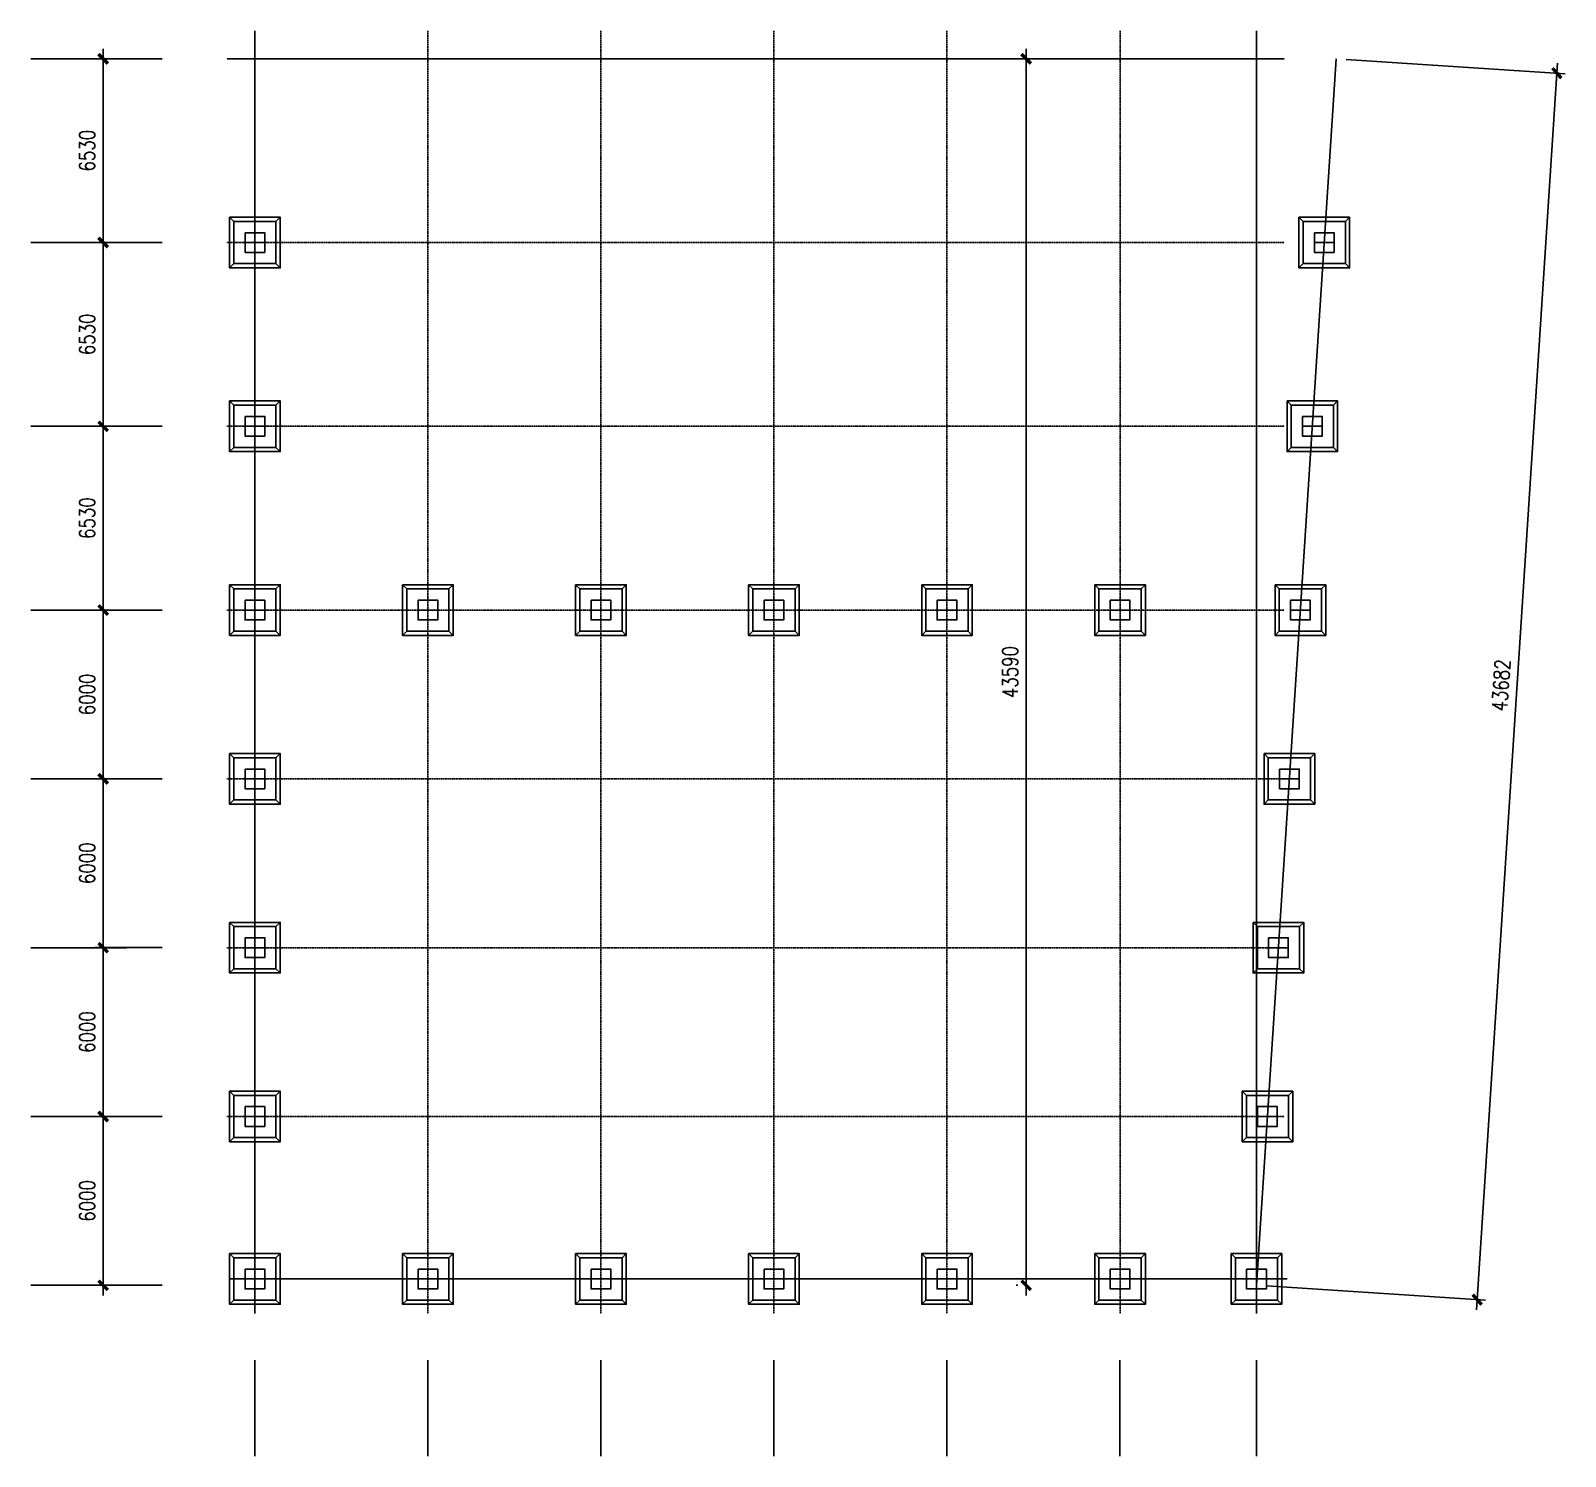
# Model space of a CAD drawing. Header units: millimetres. Extents: x -300006 to 582436, y -239689 to 0.
# Drawn here: x -249093 to -194550, y -236036 to -185369 of the extents above; entities that cross this region are included whole.
import ezdxf

# ---------------------------------------------------------------- set-up
doc = ezdxf.new("R2010")
doc.units = ezdxf.units.MM
doc.linetypes.add('DASH', pattern=[0.35, 0.25, -0.1])
doc.linetypes.add('DOTE', pattern=[2.42, 2, -0.2, 0.02, -0.2])
doc.layers.add('DOTE', color=252, linetype='DOTE')
doc.styles.add('DIM_FONT', font='SIMPLEX.shx', dxfattribs={"width": 0.8})
doc.dimstyles.new('WGH', dxfattribs={"dimscale": 1.2, "dimtxt": 450, "dimasz": 2, "dimexe": 250, "dimexo": 300, "dimgap": 250, "dimtad": 1, "dimdec": 0, "dimzin": 0, "dimdsep": 46, "dimtxsty": 'DIM_FONT', "dimblk1": '_DIMX', "dimblk2": '_DIMX', "dimsah": 1, "dimcen": 0.09, "dimclrd": 3, "dimclre": 3, "dimclrt": 7, "dimadec": 0, "dimazin": 0, "dimtfac": 1, "dimtdec": 0, "dimtix": 1, "dimtmove": 2, "dimatfit": 3, "dimldrblk": '_DIMX', "dimfxl": 250, "dimtolj": 1, "dimtzin": 0, "dimarcsym": 0})

# ---------------------------------------------------------------- blocks, each defined once
blk = doc.blocks.new('_DIMX')
blk.add_line((-150, 0), (150, 0))
at = {"const_width": 50}
blk.add_lwpolyline([(-70, -70), (70, 70)], dxfattribs=at)
blk = doc.blocks.new('*D367')
at = {"color": 3, "lineweight": -2, "transparency": 16777216}
for p, q in [((-202333, -186393), (-194550, -186898)), ((-197682, -230467), (-194849, -186881)), ((-205167, -229983), (-197383, -230488))]:
    blk.add_line(p, q, dxfattribs=at)
at = {"layer": 'Defpoints', "color": 0, "transparency": 16777216}
for p in [(-202692, -186369), (-194849, -186879), (-205526, -229959)]:
    blk.add_point(p, dxfattribs=at)
at = {"color": 3, "lineweight": -2, "transparency": 16777216, "xscale": 2.4, "yscale": 2.4, "zscale": 2.4}
for p, rotation in [((-194849, -186879), 86.28100602684195), ((-197682, -230469), 266.2810060268419)]:
    blk.add_blockref('_DIMX', p, dxfattribs=dict(at, rotation=rotation))
at = {"color": 7, "transparency": 16777216, "insert": (-196835, -208637), "char_height": 540, "attachment_point": 5, "rotation": 86.281, "style": 'DIM_FONT'}
blk.add_mtext('\\A1;43682', dxfattribs=at)
blk = doc.blocks.new('*D368')
at = {"color": 3, "lineweight": -2, "transparency": 16777216}
for p, q in [((-213711, -229957), (-213711, -186372)), ((-213351, -186369), (-213411, -186369)), ((-214071, -229959), (-214011, -229959))]:
    blk.add_line(p, q, dxfattribs=at)
at = {"layer": 'Defpoints', "color": 0, "transparency": 16777216}
for p in [(-213711, -186369), (-213711, -186369), (-213711, -229959)]:
    blk.add_point(p, dxfattribs=at)
at = {"color": 3, "lineweight": -2, "transparency": 16777216, "xscale": 2.4, "yscale": 2.4, "zscale": 2.4}
for p, rotation in [((-213711, -186369), 90), ((-213711, -229959), 270)]:
    blk.add_blockref('_DIMX', p, dxfattribs=dict(at, rotation=rotation))
at = {"color": 7, "transparency": 16777216, "insert": (-214281, -208164), "char_height": 540, "attachment_point": 5, "rotation": 90, "style": 'DIM_FONT'}
blk.add_mtext('\\A1;43590', dxfattribs=at)
blk = doc.blocks.new('*D443')
at = {"color": 3, "lineweight": -2, "transparency": 16777216}
for p, q in [((-244425, -186369), (-246816, -186369)), ((-246516, -186372), (-246516, -192897)), ((-244425, -192899), (-246816, -192899))]:
    blk.add_line(p, q, dxfattribs=at)
at = {"layer": 'Defpoints', "color": 0, "transparency": 16777216}
for p in [(-244065, -186369), (-246516, -192899), (-244065, -192899)]:
    blk.add_point(p, dxfattribs=at)
at = {"color": 3, "lineweight": -2, "transparency": 16777216, "xscale": 2.4, "yscale": 2.4, "zscale": 2.4}
for p, rotation in [((-246516, -186369), 90), ((-246516, -192899), 270)]:
    blk.add_blockref('_DIMX', p, dxfattribs=dict(at, rotation=rotation))
at = {"color": 7, "transparency": 16777216, "insert": (-247086, -189634), "char_height": 540, "attachment_point": 5, "rotation": 90, "style": 'DIM_FONT'}
blk.add_mtext('\\A1;6530', dxfattribs=at)
blk = doc.blocks.new('*D444')
at = {"color": 3, "lineweight": -2, "transparency": 16777216}
for p, q in [((-244425, -192899), (-246816, -192899)), ((-246516, -192902), (-246516, -199427)), ((-244425, -199429), (-246816, -199429))]:
    blk.add_line(p, q, dxfattribs=at)
at = {"layer": 'Defpoints', "color": 0, "transparency": 16777216}
for p in [(-244065, -192899), (-246516, -199429), (-244065, -199429)]:
    blk.add_point(p, dxfattribs=at)
at = {"color": 3, "lineweight": -2, "transparency": 16777216, "xscale": 2.4, "yscale": 2.4, "zscale": 2.4}
for p, rotation in [((-246516, -192899), 90), ((-246516, -199429), 270)]:
    blk.add_blockref('_DIMX', p, dxfattribs=dict(at, rotation=rotation))
at = {"color": 7, "transparency": 16777216, "insert": (-247086, -196164), "char_height": 540, "attachment_point": 5, "rotation": 90, "style": 'DIM_FONT'}
blk.add_mtext('\\A1;6530', dxfattribs=at)
blk = doc.blocks.new('*D445')
at = {"color": 3, "lineweight": -2, "transparency": 16777216}
for p, q in [((-244425, -199429), (-246816, -199429)), ((-246516, -199432), (-246516, -205957)), ((-244425, -205959), (-246816, -205959))]:
    blk.add_line(p, q, dxfattribs=at)
at = {"layer": 'Defpoints', "color": 0, "transparency": 16777216}
for p in [(-244065, -199429), (-246516, -205959), (-244065, -205959)]:
    blk.add_point(p, dxfattribs=at)
at = {"color": 3, "lineweight": -2, "transparency": 16777216, "xscale": 2.4, "yscale": 2.4, "zscale": 2.4}
for p, rotation in [((-246516, -199429), 90), ((-246516, -205959), 270)]:
    blk.add_blockref('_DIMX', p, dxfattribs=dict(at, rotation=rotation))
at = {"color": 7, "transparency": 16777216, "insert": (-247086, -202694), "char_height": 540, "attachment_point": 5, "rotation": 90, "style": 'DIM_FONT'}
blk.add_mtext('\\A1;6530', dxfattribs=at)
blk = doc.blocks.new('*D446')
at = {"color": 3, "lineweight": -2, "transparency": 16777216}
for p, q in [((-244425, -205959), (-246816, -205959)), ((-246516, -205962), (-246516, -211957)), ((-244425, -211959), (-246816, -211959))]:
    blk.add_line(p, q, dxfattribs=at)
at = {"layer": 'Defpoints', "color": 0, "transparency": 16777216}
for p in [(-244065, -205959), (-246516, -211959), (-244065, -211959)]:
    blk.add_point(p, dxfattribs=at)
at = {"color": 3, "lineweight": -2, "transparency": 16777216, "xscale": 2.4, "yscale": 2.4, "zscale": 2.4}
for p, rotation in [((-246516, -205959), 90), ((-246516, -211959), 270)]:
    blk.add_blockref('_DIMX', p, dxfattribs=dict(at, rotation=rotation))
at = {"color": 7, "transparency": 16777216, "insert": (-247086, -208959), "char_height": 540, "attachment_point": 5, "rotation": 90, "style": 'DIM_FONT'}
blk.add_mtext('\\A1;6000', dxfattribs=at)
blk = doc.blocks.new('*D447')
at = {"color": 3, "lineweight": -2, "transparency": 16777216}
for p, q in [((-244425, -211959), (-246816, -211959)), ((-246516, -211962), (-246516, -217957)), ((-244425, -217959), (-246816, -217959))]:
    blk.add_line(p, q, dxfattribs=at)
at = {"layer": 'Defpoints', "color": 0, "transparency": 16777216}
for p in [(-244065, -211959), (-246516, -217959), (-244065, -217959)]:
    blk.add_point(p, dxfattribs=at)
at = {"color": 3, "lineweight": -2, "transparency": 16777216, "xscale": 2.4, "yscale": 2.4, "zscale": 2.4}
for p, rotation in [((-246516, -211959), 90), ((-246516, -217959), 270)]:
    blk.add_blockref('_DIMX', p, dxfattribs=dict(at, rotation=rotation))
at = {"color": 7, "transparency": 16777216, "insert": (-247086, -214959), "char_height": 540, "attachment_point": 5, "rotation": 90, "style": 'DIM_FONT'}
blk.add_mtext('\\A1;6000', dxfattribs=at)
blk = doc.blocks.new('*D448')
at = {"color": 3, "lineweight": -2, "transparency": 16777216}
for p, q in [((-244425, -217959), (-246816, -217959)), ((-246516, -217962), (-246516, -223957)), ((-244425, -223959), (-246816, -223959))]:
    blk.add_line(p, q, dxfattribs=at)
at = {"layer": 'Defpoints', "color": 0, "transparency": 16777216}
for p in [(-244065, -217959), (-246516, -223959), (-244065, -223959)]:
    blk.add_point(p, dxfattribs=at)
at = {"color": 3, "lineweight": -2, "transparency": 16777216, "xscale": 2.4, "yscale": 2.4, "zscale": 2.4}
for p, rotation in [((-246516, -217959), 90), ((-246516, -223959), 270)]:
    blk.add_blockref('_DIMX', p, dxfattribs=dict(at, rotation=rotation))
at = {"color": 7, "transparency": 16777216, "insert": (-247086, -220959), "char_height": 540, "attachment_point": 5, "rotation": 90, "style": 'DIM_FONT'}
blk.add_mtext('\\A1;6000', dxfattribs=at)
blk = doc.blocks.new('*D449')
at = {"color": 3, "lineweight": -2, "transparency": 16777216}
for p, q in [((-244425, -223959), (-246816, -223959)), ((-246516, -223962), (-246516, -229957)), ((-244425, -229959), (-246816, -229959))]:
    blk.add_line(p, q, dxfattribs=at)
at = {"layer": 'Defpoints', "color": 0, "transparency": 16777216}
for p in [(-244065, -223959), (-246516, -229959), (-244065, -229959)]:
    blk.add_point(p, dxfattribs=at)
at = {"color": 3, "lineweight": -2, "transparency": 16777216, "xscale": 2.4, "yscale": 2.4, "zscale": 2.4}
for p, rotation in [((-246516, -223959), 90), ((-246516, -229959), 270)]:
    blk.add_blockref('_DIMX', p, dxfattribs=dict(at, rotation=rotation))
at = {"color": 7, "transparency": 16777216, "insert": (-247086, -226959), "char_height": 540, "attachment_point": 5, "rotation": 90, "style": 'DIM_FONT'}
blk.add_mtext('\\A1;6000', dxfattribs=at)

msp = doc.modelspace()

# ---------------------------------------------------------------- linework, layer by layer
at = {"color": 4, "ltscale": 1.5}
for p, q in [((-249093, -186369.2), (-245681.6, -186369.2)), ((-249093, -192899.2), (-245681.6, -192899.2)), ((-249093, -199429.2), (-245681.6, -199429.2)), ((-249093, -205959.2), (-245681.6, -205959.2)), ((-249093, -211959.2), (-245681.6, -211959.2)), ((-249093, -217959.2), (-245681.6, -217959.2)), ((-249093, -223959.2), (-245681.6, -223959.2)), ((-249093, -229959.2), (-245681.6, -229959.2)), ((-241128.1, -236036.4), (-241128.1, -232625)), ((-234978.1, -236036.4), (-234978.1, -232625)), ((-228828.1, -236036.4), (-228828.1, -232625)), ((-222678.1, -236036.4), (-222678.1, -232625)), ((-216528.1, -236036.4), (-216528.1, -232625)), ((-210378.1, -236036.4), (-210378.1, -232625)), ((-205528.1, -236036.4), (-205528.1, -232625))]:
    msp.add_line(p, q, dxfattribs=at)
at = {"color": 0}
msp.add_line((-205525.7, -229959.2), (-202692.4, -186369.2), dxfattribs=at)
for p, q in [((-242025.7, -191999.2), (-241875.7, -192149.2)), ((-241875.7, -192149.2), (-241875.7, -193649.2)), ((-240375.7, -192149.2), (-240225.7, -191999.2)), ((-204016.8, -191999.2), (-203866.8, -192149.2)), ((-203866.8, -192149.2), (-203866.8, -193649.2)), ((-202366.8, -192149.2), (-202216.8, -191999.2)), ((-241475.7, -192549.2), (-241475.7, -192899.2)), ((-241475.7, -192899.2), (-240775.7, -192899.2)), ((-203466.8, -192549.2), (-203466.8, -192899.2)), ((-203466.8, -192899.2), (-202766.8, -192899.2)), ((-242025.7, -193799.2), (-241875.7, -193649.2)), ((-241875.7, -193649.2), (-240375.7, -193649.2)), ((-240225.7, -193799.2), (-240375.7, -193649.2)), ((-204016.8, -193799.2), (-203866.8, -193649.2)), ((-203866.8, -193649.2), (-202366.8, -193649.2)), ((-202216.8, -193799.2), (-202366.8, -193649.2)), ((-242025.7, -198529.2), (-241875.7, -198679.2)), ((-240375.7, -198679.2), (-240225.7, -198529.2)), ((-204441.3, -198529.2), (-204291.3, -198679.2)), ((-202791.3, -198679.2), (-202641.3, -198529.2)), ((-241875.7, -198679.2), (-241875.7, -200179.2)), ((-241475.7, -199079.2), (-241475.7, -199429.2)), ((-204291.3, -198679.2), (-204291.3, -200179.2)), ((-203891.3, -199079.2), (-203891.3, -199429.2)), ((-241475.7, -199429.2), (-240775.7, -199429.2)), ((-203891.3, -199429.2), (-203191.3, -199429.2)), ((-242025.7, -200329.2), (-241875.7, -200179.2)), ((-241875.7, -200179.2), (-240375.7, -200179.2)), ((-240225.7, -200329.2), (-240375.7, -200179.2)), ((-204441.3, -200329.2), (-204291.3, -200179.2)), ((-204291.3, -200179.2), (-202791.3, -200179.2)), ((-202641.3, -200329.2), (-202791.3, -200179.2)), ((-242025.7, -205059.2), (-241875.7, -205209.2)), ((-240375.7, -205209.2), (-240225.7, -205059.2)), ((-235875.7, -205059.2), (-235725.7, -205209.2)), ((-234225.7, -205209.2), (-234075.7, -205059.2)), ((-229725.7, -205059.2), (-229575.7, -205209.2)), ((-228075.7, -205209.2), (-227925.7, -205059.2)), ((-223575.7, -205059.2), (-223425.7, -205209.2)), ((-221925.7, -205209.2), (-221775.7, -205059.2)), ((-217425.7, -205059.2), (-217275.7, -205209.2)), ((-215775.7, -205209.2), (-215625.7, -205059.2)), ((-211275.7, -205059.2), (-211125.7, -205209.2)), ((-209625.7, -205209.2), (-209475.7, -205059.2)), ((-204865.7, -205059.2), (-204715.7, -205209.2)), ((-203215.7, -205209.2), (-203065.7, -205059.2)), ((-241875.7, -205209.2), (-241875.7, -206709.2)), ((-241475.7, -205609.2), (-241475.7, -205959.2)), ((-235725.7, -205209.2), (-235725.7, -206709.2)), ((-235325.7, -205609.2), (-235325.7, -205959.2)), ((-229575.7, -205209.2), (-229575.7, -206709.2)), ((-229175.7, -205609.2), (-229175.7, -205959.2)), ((-223425.7, -205209.2), (-223425.7, -206709.2)), ((-223025.7, -205609.2), (-223025.7, -205959.2)), ((-217275.7, -205209.2), (-217275.7, -206709.2)), ((-216875.7, -205609.2), (-216875.7, -205959.2)), ((-211125.7, -205209.2), (-211125.7, -206709.2)), ((-210725.7, -205609.2), (-210725.7, -205959.2)), ((-204715.7, -205209.2), (-204715.7, -206709.2)), ((-204315.7, -205609.2), (-204315.7, -205959.2)), ((-241475.7, -205959.2), (-240775.7, -205959.2)), ((-235325.7, -205959.2), (-234625.7, -205959.2)), ((-229175.7, -205959.2), (-228475.7, -205959.2)), ((-223025.7, -205959.2), (-222325.7, -205959.2)), ((-216875.7, -205959.2), (-216175.7, -205959.2)), ((-210725.7, -205959.2), (-210025.7, -205959.2)), ((-204315.7, -205959.2), (-203615.7, -205959.2)), ((-242025.7, -206859.2), (-241875.7, -206709.2)), ((-241875.7, -206709.2), (-240375.7, -206709.2)), ((-240225.7, -206859.2), (-240375.7, -206709.2)), ((-235875.7, -206859.2), (-235725.7, -206709.2)), ((-235725.7, -206709.2), (-234225.7, -206709.2)), ((-234075.7, -206859.2), (-234225.7, -206709.2)), ((-229725.7, -206859.2), (-229575.7, -206709.2)), ((-229575.7, -206709.2), (-228075.7, -206709.2)), ((-227925.7, -206859.2), (-228075.7, -206709.2)), ((-223575.7, -206859.2), (-223425.7, -206709.2)), ((-223425.7, -206709.2), (-221925.7, -206709.2)), ((-221775.7, -206859.2), (-221925.7, -206709.2)), ((-217425.7, -206859.2), (-217275.7, -206709.2)), ((-217275.7, -206709.2), (-215775.7, -206709.2)), ((-215625.7, -206859.2), (-215775.7, -206709.2)), ((-211275.7, -206859.2), (-211125.7, -206709.2)), ((-211125.7, -206709.2), (-209625.7, -206709.2)), ((-209475.7, -206859.2), (-209625.7, -206709.2)), ((-204865.7, -206859.2), (-204715.7, -206709.2)), ((-204715.7, -206709.2), (-203215.7, -206709.2)), ((-203065.7, -206859.2), (-203215.7, -206709.2)), ((-242025.7, -211059.2), (-241875.7, -211209.2)), ((-240375.7, -211209.2), (-240225.7, -211059.2)), ((-205255.7, -211059.2), (-205105.7, -211209.2)), ((-203605.7, -211209.2), (-203455.7, -211059.2)), ((-241875.7, -211209.2), (-241875.7, -212709.2)), ((-241475.7, -211609.2), (-241475.7, -211959.2)), ((-205105.7, -211209.2), (-205105.7, -212709.2)), ((-204705.7, -211609.2), (-204705.7, -211959.2)), ((-241475.7, -211959.2), (-240775.7, -211959.2)), ((-204705.7, -211959.2), (-204005.7, -211959.2)), ((-242025.7, -212859.2), (-241875.7, -212709.2)), ((-241875.7, -212709.2), (-240375.7, -212709.2)), ((-240225.7, -212859.2), (-240375.7, -212709.2)), ((-205255.7, -212859.2), (-205105.7, -212709.2)), ((-205105.7, -212709.2), (-203605.7, -212709.2)), ((-203455.7, -212859.2), (-203605.7, -212709.2)), ((-242025.7, -217059.2), (-241875.7, -217209.2)), ((-240375.7, -217209.2), (-240225.7, -217059.2)), ((-205645.7, -217059.2), (-205495.7, -217209.2)), ((-203995.7, -217209.2), (-203845.7, -217059.2)), ((-241875.7, -217209.2), (-241875.7, -218709.2)), ((-241475.7, -217609.2), (-241475.7, -217959.2)), ((-205495.7, -217209.2), (-205495.7, -218709.2)), ((-205095.7, -217609.2), (-205095.7, -217959.2)), ((-241475.7, -217959.2), (-240775.7, -217959.2)), ((-205095.7, -217959.2), (-204395.7, -217959.2)), ((-242025.7, -218859.2), (-241875.7, -218709.2)), ((-241875.7, -218709.2), (-240375.7, -218709.2)), ((-240225.7, -218859.2), (-240375.7, -218709.2)), ((-205645.7, -218859.2), (-205495.7, -218709.2)), ((-205495.7, -218709.2), (-203995.7, -218709.2)), ((-203845.7, -218859.2), (-203995.7, -218709.2)), ((-242025.7, -223059.2), (-241875.7, -223209.2)), ((-240375.7, -223209.2), (-240225.7, -223059.2)), ((-206035.7, -223059.2), (-205885.7, -223209.2)), ((-204385.7, -223209.2), (-204235.7, -223059.2)), ((-241875.7, -223209.2), (-241875.7, -224709.2)), ((-241475.7, -223609.2), (-241475.7, -223959.2)), ((-205885.7, -223209.2), (-205885.7, -224709.2)), ((-205485.7, -223609.2), (-205485.7, -223959.2)), ((-241475.7, -223959.2), (-240775.7, -223959.2)), ((-205485.7, -223959.2), (-204785.7, -223959.2)), ((-242025.7, -224859.2), (-241875.7, -224709.2)), ((-241875.7, -224709.2), (-240375.7, -224709.2)), ((-240225.7, -224859.2), (-240375.7, -224709.2)), ((-206035.7, -224859.2), (-205885.7, -224709.2)), ((-205885.7, -224709.2), (-204385.7, -224709.2)), ((-204235.7, -224859.2), (-204385.7, -224709.2)), ((-242025.7, -228834.4), (-241875.7, -228984.4)), ((-241875.7, -228984.4), (-241875.7, -230484.4)), ((-240375.7, -228984.4), (-240225.7, -228834.4)), ((-235875.7, -228834.4), (-235725.7, -228984.4)), ((-235725.7, -228984.4), (-235725.7, -230484.4)), ((-234225.7, -228984.4), (-234075.7, -228834.4)), ((-229725.7, -228834.4), (-229575.7, -228984.4)), ((-229575.7, -228984.4), (-229575.7, -230484.4)), ((-228075.7, -228984.4), (-227925.7, -228834.4)), ((-223575.7, -228834.4), (-223425.7, -228984.4)), ((-223425.7, -228984.4), (-223425.7, -230484.4)), ((-221925.7, -228984.4), (-221775.7, -228834.4)), ((-217425.7, -228834.4), (-217275.7, -228984.4)), ((-217275.7, -228984.4), (-217275.7, -230484.4)), ((-215775.7, -228984.4), (-215625.7, -228834.4)), ((-211275.7, -228834.4), (-211125.7, -228984.4)), ((-211125.7, -228984.4), (-211125.7, -230484.4)), ((-209625.7, -228984.4), (-209475.7, -228834.4)), ((-206425.7, -228834.4), (-206275.7, -228984.4)), ((-206275.7, -228984.4), (-206275.7, -230484.4)), ((-204775.7, -228984.4), (-204625.7, -228834.4)), ((-241475.7, -229384.4), (-241475.7, -229734.4)), ((-235325.7, -229384.4), (-235325.7, -229734.4)), ((-229175.7, -229384.4), (-229175.7, -229734.4)), ((-223025.7, -229384.4), (-223025.7, -229734.4)), ((-216875.7, -229384.4), (-216875.7, -229734.4)), ((-210725.7, -229384.4), (-210725.7, -229734.4)), ((-205875.7, -229384.4), (-205875.7, -229734.4)), ((-241475.7, -229734.4), (-240775.7, -229734.4)), ((-235325.7, -229734.4), (-234625.7, -229734.4)), ((-229175.7, -229734.4), (-228475.7, -229734.4)), ((-223025.7, -229734.4), (-222325.7, -229734.4)), ((-216875.7, -229734.4), (-216175.7, -229734.4)), ((-210725.7, -229734.4), (-210025.7, -229734.4)), ((-205875.7, -229734.4), (-205175.7, -229734.4)), ((-242025.7, -230634.4), (-241875.7, -230484.4)), ((-241875.7, -230484.4), (-240375.7, -230484.4)), ((-240225.7, -230634.4), (-240375.7, -230484.4)), ((-235875.7, -230634.4), (-235725.7, -230484.4)), ((-235725.7, -230484.4), (-234225.7, -230484.4)), ((-234075.7, -230634.4), (-234225.7, -230484.4)), ((-229725.7, -230634.4), (-229575.7, -230484.4)), ((-229575.7, -230484.4), (-228075.7, -230484.4)), ((-227925.7, -230634.4), (-228075.7, -230484.4)), ((-223575.7, -230634.4), (-223425.7, -230484.4)), ((-223425.7, -230484.4), (-221925.7, -230484.4)), ((-221775.7, -230634.4), (-221925.7, -230484.4)), ((-217425.7, -230634.4), (-217275.7, -230484.4)), ((-217275.7, -230484.4), (-215775.7, -230484.4)), ((-215625.7, -230634.4), (-215775.7, -230484.4)), ((-211275.7, -230634.4), (-211125.7, -230484.4)), ((-211125.7, -230484.4), (-209625.7, -230484.4)), ((-209475.7, -230634.4), (-209625.7, -230484.4)), ((-206425.7, -230634.4), (-206275.7, -230484.4)), ((-206275.7, -230484.4), (-204775.7, -230484.4)), ((-204625.7, -230634.4), (-204775.7, -230484.4))]:
    msp.add_line(p, q)
for points in [[(-242025.7, -191999.2), (-240225.7, -191999.2), (-240225.7, -193799.2), (-242025.7, -193799.2)], [(-241875.7, -192149.2), (-240375.7, -192149.2), (-240375.7, -193649.2), (-241875.7, -193649.2)], [(-204016.8, -191999.2), (-202216.8, -191999.2), (-202216.8, -193799.2), (-204016.8, -193799.2)], [(-203866.8, -192149.2), (-202366.8, -192149.2), (-202366.8, -193649.2), (-203866.8, -193649.2)], [(-241475.7, -192549.2), (-240775.7, -192549.2), (-240775.7, -193249.2), (-241475.7, -193249.2)], [(-203466.8, -192549.2), (-202766.8, -192549.2), (-202766.8, -193249.2), (-203466.8, -193249.2)], [(-242025.7, -198529.2), (-240225.7, -198529.2), (-240225.7, -200329.2), (-242025.7, -200329.2)], [(-204441.3, -198529.2), (-202641.3, -198529.2), (-202641.3, -200329.2), (-204441.3, -200329.2)], [(-241875.7, -198679.2), (-240375.7, -198679.2), (-240375.7, -200179.2), (-241875.7, -200179.2)], [(-241475.7, -199079.2), (-240775.7, -199079.2), (-240775.7, -199779.2), (-241475.7, -199779.2)], [(-204291.3, -198679.2), (-202791.3, -198679.2), (-202791.3, -200179.2), (-204291.3, -200179.2)], [(-203891.3, -199079.2), (-203191.3, -199079.2), (-203191.3, -199779.2), (-203891.3, -199779.2)], [(-242025.7, -205059.2), (-240225.7, -205059.2), (-240225.7, -206859.2), (-242025.7, -206859.2)], [(-235875.7, -205059.2), (-234075.7, -205059.2), (-234075.7, -206859.2), (-235875.7, -206859.2)], [(-229725.7, -205059.2), (-227925.7, -205059.2), (-227925.7, -206859.2), (-229725.7, -206859.2)], [(-223575.7, -205059.2), (-221775.7, -205059.2), (-221775.7, -206859.2), (-223575.7, -206859.2)], [(-217425.7, -205059.2), (-215625.7, -205059.2), (-215625.7, -206859.2), (-217425.7, -206859.2)], [(-211275.7, -205059.2), (-209475.7, -205059.2), (-209475.7, -206859.2), (-211275.7, -206859.2)], [(-204865.7, -205059.2), (-203065.7, -205059.2), (-203065.7, -206859.2), (-204865.7, -206859.2)], [(-241875.7, -205209.2), (-240375.7, -205209.2), (-240375.7, -206709.2), (-241875.7, -206709.2)], [(-241475.7, -205609.2), (-240775.7, -205609.2), (-240775.7, -206309.2), (-241475.7, -206309.2)], [(-235725.7, -205209.2), (-234225.7, -205209.2), (-234225.7, -206709.2), (-235725.7, -206709.2)], [(-235325.7, -205609.2), (-234625.7, -205609.2), (-234625.7, -206309.2), (-235325.7, -206309.2)], [(-229575.7, -205209.2), (-228075.7, -205209.2), (-228075.7, -206709.2), (-229575.7, -206709.2)], [(-229175.7, -205609.2), (-228475.7, -205609.2), (-228475.7, -206309.2), (-229175.7, -206309.2)], [(-223425.7, -205209.2), (-221925.7, -205209.2), (-221925.7, -206709.2), (-223425.7, -206709.2)], [(-223025.7, -205609.2), (-222325.7, -205609.2), (-222325.7, -206309.2), (-223025.7, -206309.2)], [(-217275.7, -205209.2), (-215775.7, -205209.2), (-215775.7, -206709.2), (-217275.7, -206709.2)], [(-216875.7, -205609.2), (-216175.7, -205609.2), (-216175.7, -206309.2), (-216875.7, -206309.2)], [(-211125.7, -205209.2), (-209625.7, -205209.2), (-209625.7, -206709.2), (-211125.7, -206709.2)], [(-210725.7, -205609.2), (-210025.7, -205609.2), (-210025.7, -206309.2), (-210725.7, -206309.2)], [(-204715.7, -205209.2), (-203215.7, -205209.2), (-203215.7, -206709.2), (-204715.7, -206709.2)], [(-204315.7, -205609.2), (-203615.7, -205609.2), (-203615.7, -206309.2), (-204315.7, -206309.2)], [(-242025.7, -211059.2), (-240225.7, -211059.2), (-240225.7, -212859.2), (-242025.7, -212859.2)], [(-205255.7, -211059.2), (-203455.7, -211059.2), (-203455.7, -212859.2), (-205255.7, -212859.2)], [(-241875.7, -211209.2), (-240375.7, -211209.2), (-240375.7, -212709.2), (-241875.7, -212709.2)], [(-241475.7, -211609.2), (-240775.7, -211609.2), (-240775.7, -212309.2), (-241475.7, -212309.2)], [(-205105.7, -211209.2), (-203605.7, -211209.2), (-203605.7, -212709.2), (-205105.7, -212709.2)], [(-204705.7, -211609.2), (-204005.7, -211609.2), (-204005.7, -212309.2), (-204705.7, -212309.2)], [(-242025.7, -217059.2), (-240225.7, -217059.2), (-240225.7, -218859.2), (-242025.7, -218859.2)], [(-205645.7, -217059.2), (-203845.7, -217059.2), (-203845.7, -218859.2), (-205645.7, -218859.2)], [(-241875.7, -217209.2), (-240375.7, -217209.2), (-240375.7, -218709.2), (-241875.7, -218709.2)], [(-241475.7, -217609.2), (-240775.7, -217609.2), (-240775.7, -218309.2), (-241475.7, -218309.2)], [(-205495.7, -217209.2), (-203995.7, -217209.2), (-203995.7, -218709.2), (-205495.7, -218709.2)], [(-205095.7, -217609.2), (-204395.7, -217609.2), (-204395.7, -218309.2), (-205095.7, -218309.2)], [(-242025.7, -223059.2), (-240225.7, -223059.2), (-240225.7, -224859.2), (-242025.7, -224859.2)], [(-206035.7, -223059.2), (-204235.7, -223059.2), (-204235.7, -224859.2), (-206035.7, -224859.2)], [(-241875.7, -223209.2), (-240375.7, -223209.2), (-240375.7, -224709.2), (-241875.7, -224709.2)], [(-241475.7, -223609.2), (-240775.7, -223609.2), (-240775.7, -224309.2), (-241475.7, -224309.2)], [(-205885.7, -223209.2), (-204385.7, -223209.2), (-204385.7, -224709.2), (-205885.7, -224709.2)], [(-205485.7, -223609.2), (-204785.7, -223609.2), (-204785.7, -224309.2), (-205485.7, -224309.2)], [(-242025.7, -228834.4), (-240225.7, -228834.4), (-240225.7, -230634.4), (-242025.7, -230634.4)], [(-241875.7, -228984.4), (-240375.7, -228984.4), (-240375.7, -230484.4), (-241875.7, -230484.4)], [(-235875.7, -228834.4), (-234075.7, -228834.4), (-234075.7, -230634.4), (-235875.7, -230634.4)], [(-235725.7, -228984.4), (-234225.7, -228984.4), (-234225.7, -230484.4), (-235725.7, -230484.4)], [(-229725.7, -228834.4), (-227925.7, -228834.4), (-227925.7, -230634.4), (-229725.7, -230634.4)], [(-229575.7, -228984.4), (-228075.7, -228984.4), (-228075.7, -230484.4), (-229575.7, -230484.4)], [(-223575.7, -228834.4), (-221775.7, -228834.4), (-221775.7, -230634.4), (-223575.7, -230634.4)], [(-223425.7, -228984.4), (-221925.7, -228984.4), (-221925.7, -230484.4), (-223425.7, -230484.4)], [(-217425.7, -228834.4), (-215625.7, -228834.4), (-215625.7, -230634.4), (-217425.7, -230634.4)], [(-217275.7, -228984.4), (-215775.7, -228984.4), (-215775.7, -230484.4), (-217275.7, -230484.4)], [(-211275.7, -228834.4), (-209475.7, -228834.4), (-209475.7, -230634.4), (-211275.7, -230634.4)], [(-211125.7, -228984.4), (-209625.7, -228984.4), (-209625.7, -230484.4), (-211125.7, -230484.4)], [(-206425.7, -228834.4), (-204625.7, -228834.4), (-204625.7, -230634.4), (-206425.7, -230634.4)], [(-206275.7, -228984.4), (-204775.7, -228984.4), (-204775.7, -230484.4), (-206275.7, -230484.4)], [(-241475.7, -229384.4), (-240775.7, -229384.4), (-240775.7, -230084.4), (-241475.7, -230084.4)], [(-235325.7, -229384.4), (-234625.7, -229384.4), (-234625.7, -230084.4), (-235325.7, -230084.4)], [(-229175.7, -229384.4), (-228475.7, -229384.4), (-228475.7, -230084.4), (-229175.7, -230084.4)], [(-223025.7, -229384.4), (-222325.7, -229384.4), (-222325.7, -230084.4), (-223025.7, -230084.4)], [(-216875.7, -229384.4), (-216175.7, -229384.4), (-216175.7, -230084.4), (-216875.7, -230084.4)], [(-210725.7, -229384.4), (-210025.7, -229384.4), (-210025.7, -230084.4), (-210725.7, -230084.4)], [(-205875.7, -229384.4), (-205175.7, -229384.4), (-205175.7, -230084.4), (-205875.7, -230084.4)]]:
    msp.add_lwpolyline(points, close=True)
at = {"layer": 'DOTE', "color": 1}
for p, q in [((-241125.7, -230959.2), (-241125.7, -185369.2)), ((-205525.7, -230959.2), (-205525.7, -185369.2)), ((-242125.7, -186369.2), (-204525.7, -186369.2)), ((-242034.1, -229734.4), (-204434.1, -229734.4))]:
    msp.add_line(p, q, dxfattribs=at)
at = {"layer": 'DOTE', "color": 1, "linetype": 'DASH'}
for p, q in [((-234975.7, -230959.2), (-234975.7, -185369.2)), ((-228825.7, -230959.2), (-228825.7, -185369.2)), ((-222675.7, -230959.2), (-222675.7, -185369.2)), ((-216525.7, -230959.2), (-216525.7, -185369.2)), ((-210375.7, -230959.2), (-210375.7, -185369.2)), ((-242125.7, -192899.2), (-204525.7, -192899.2)), ((-242125.7, -199429.2), (-204525.7, -199429.2)), ((-242125.7, -205959.2), (-204525.7, -205959.2)), ((-242125.7, -211959.2), (-204525.7, -211959.2)), ((-242125.7, -217959.2), (-204525.7, -217959.2)), ((-242125.7, -223959.2), (-204525.7, -223959.2))]:
    msp.add_line(p, q, dxfattribs=at)

# ---------------------------------------------------------------- dimensions: what is measured, and where the dimension line sits
at = {"color": 0}
for base, p1, p2, picture, middle in [((-246515.7, -192899.2), (-244065.4, -186369.2), (-244065.4, -192899.2), '*D443', (-247085.7, -189634.2)), ((-246515.7, -199429.2), (-244065.4, -192899.2), (-244065.4, -199429.2), '*D444', (-247085.7, -196164.2)), ((-246515.7, -205959.2), (-244065.4, -199429.2), (-244065.4, -205959.2), '*D445', (-247085.7, -202694.2)), ((-246515.7, -211959.2), (-244065.4, -205959.2), (-244065.4, -211959.2), '*D446', (-247085.7, -208959.2)), ((-246515.7, -217959.2), (-244065.4, -211959.2), (-244065.4, -217959.2), '*D447', (-247085.7, -214959.2)), ((-246515.7, -223959.2), (-244065.4, -217959.2), (-244065.4, -223959.2), '*D448', (-247085.7, -220959.2)), ((-246515.7, -229959.2), (-244065.4, -223959.2), (-244065.4, -229959.2), '*D449', (-247085.7, -226959.2))]:
    dim = msp.add_linear_dim(base=base, p1=p1, p2=p2, angle=270, dimstyle='WGH', dxfattribs=at)
    dim.commit()
    dim.dimension.update_dxf_attribs({"geometry": picture, "text_midpoint": middle})
for p1, p2, distance, picture, middle in [((-213711.4, -229959.4), (-213711.4, -186369.2), 0, '*D368', (-214281.4, -208164.3)), ((-205525.7, -229959.2), (-202692.4, -186369.2), -7859.8, '*D367', (-196834.6, -208637))]:
    dim = msp.add_aligned_dim(p1=p1, p2=p2, distance=distance, dimstyle='WGH', dxfattribs=at)
    dim.commit()
    dim.dimension.update_dxf_attribs({"geometry": picture, "text_midpoint": middle})

doc.saveas('drawing.dxf')
